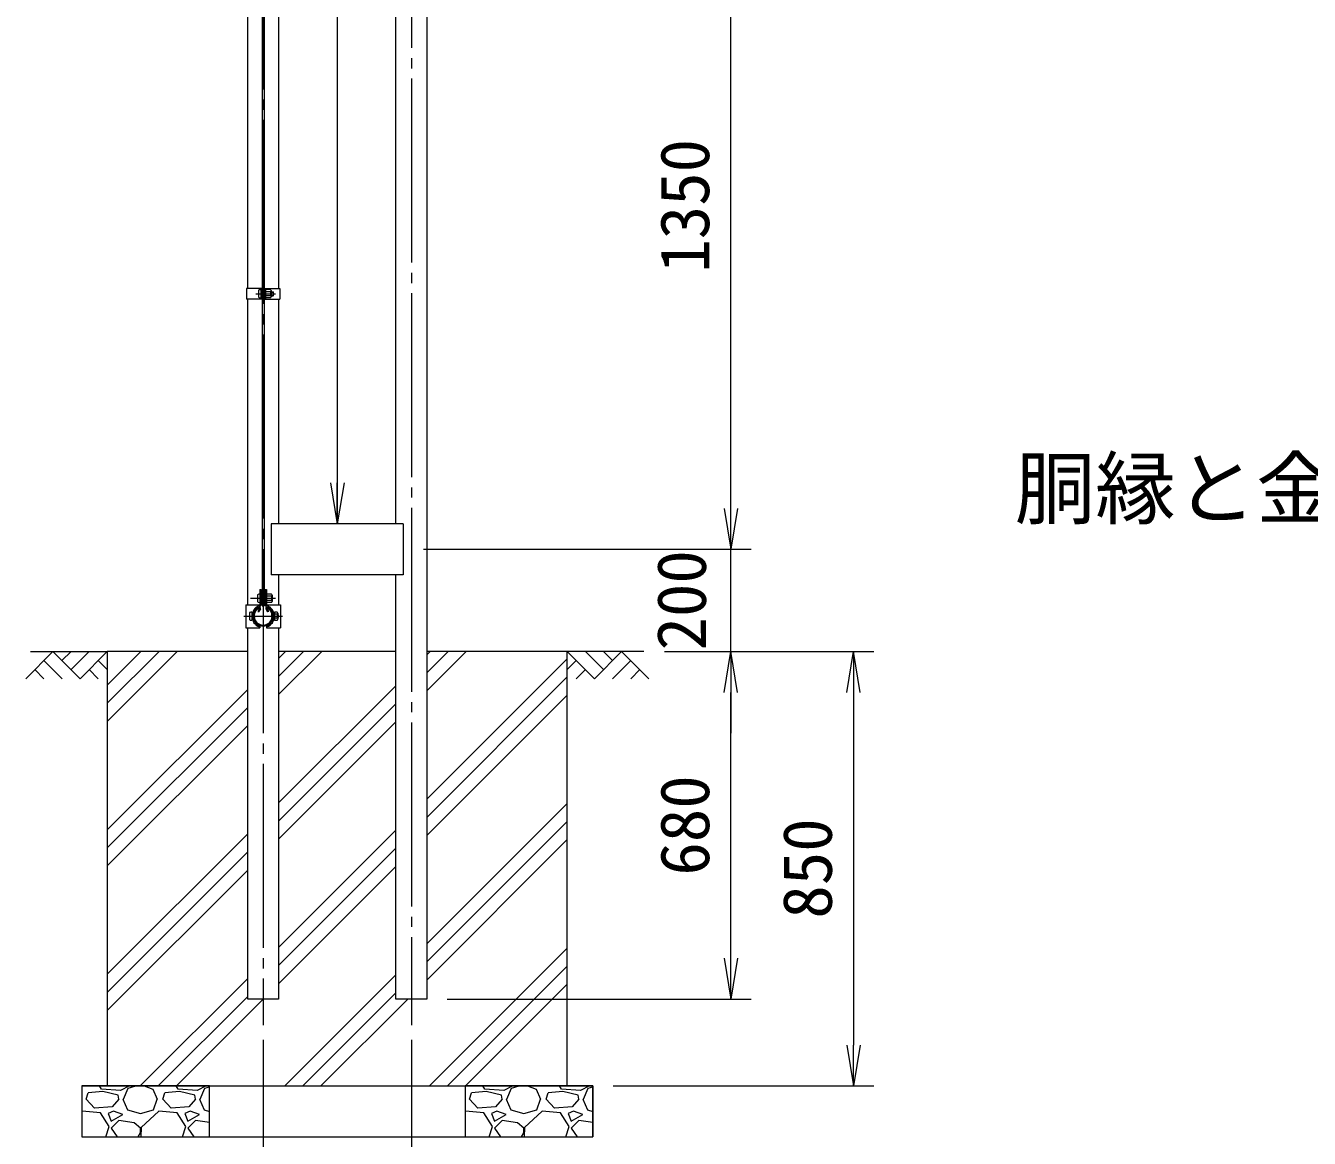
# Model space of a CAD drawing. Units: millimetres, scale not verified. Extents: x -8400 to 8400, y -5940 to 5940.
# Drawn here: x -2054 to 457, y -3393 to -1216 of the extents above; entities that cross this region are included whole.
import ezdxf
from ezdxf.enums import TextEntityAlignment as Align

# ---------------------------------------------------------------- set-up
doc = ezdxf.new("R2010")
doc.units = ezdxf.units.MM
doc.header["$LTSCALE"] = 20
doc.linetypes.add('LONG_CHAIN', pattern=[21, 18, -1, 1, -1])
for name, color, linetype, lineweight in [('0-1_D-TTL-TXT', 7, 'Continuous', 9), ('0-2_D-DCR-HCH', 7, 'Continuous', 9), ('0-3_D-STR1', 1, 'Continuous', 9), ('0-4_D-STR4', 7, 'Continuous', 9), ('0-5_D-BGD', 7, 'Continuous', 9), ('0-6_D-BMK', 2, 'LONG_CHAIN', 9), ('0-8_D-STR-DIM', 7, 'Continuous', 9), ('0-9_0', 7, 'Continuous', 9), ('0-A_D-STR3', 3, 'Continuous', 9), ('0-D_D-STR-TXT', 7, 'Continuous', 9)]:
    doc.layers.add(name, color=color, linetype=linetype, lineweight=lineweight)
doc.styles.add('ＭＳ ゴシック', font='')
doc.styles.get('ＭＳ ゴシック').set_extended_font_data('MS Gothic')

# ---------------------------------------------------------------- blocks, each defined once
blk = doc.blocks.new('_Open')
at = {"layer": '0-9_0'}
blk.add_line((-20, 3.333), (0, 0), dxfattribs=at)
blk.add_lwpolyline([(-20, -3.333), (0, 0), (-20, 0)], dxfattribs=at)

msp = doc.modelspace()

# ---------------------------------------------------------------- linework, layer by layer
at = {"layer": '0-2_D-DCR-HCH'}
for p, q in [((-2001.03, -2440.29), (-2054.24, -2493.5)), ((-2018.77, -2458.03), (-1983.13, -2493.5)), ((-2001.03, -2440.29), (-1947.82, -2493.5)), ((-1983.29, -2458.03), (-1965.55, -2440.29)), ((-1965.55, -2475.77), (-1930.08, -2440.29)), ((-1947.82, -2493.5), (-1894.6, -2440.29)), ((-1912.34, -2458.03), (-1894.6, -2475.69)), ((-1894.6, -2577), (-1757.9, -2440.29)), ((-1894.6, -2541.64), (-1793.26, -2440.29)), ((-1894.6, -2506.29), (-1828.61, -2440.29)), ((-1559.35, -2524.59), (-1475.06, -2440.29)), ((-1559.35, -2489.23), (-1510.41, -2440.29)), ((-1559.35, -2453.88), (-1545.77, -2440.29)), ((-1269.35, -2517.43), (-1192.22, -2440.29)), ((-1269.35, -2482.08), (-1227.57, -2440.29)), ((-1269.35, -2446.72), (-1262.93, -2440.29)), ((-1269.35, -2729.56), (-994.6, -2454.81)), ((-941.39, -2493.5), (-994.6, -2440.29)), ((-976.87, -2458.03), (-994.6, -2475.69)), ((-923.66, -2475.77), (-959.13, -2440.29)), ((-888.18, -2440.29), (-941.39, -2493.5)), ((-905.83, -2458.12), (-923.66, -2440.29)), ((-870.44, -2458.03), (-906.08, -2493.5)), ((-888.18, -2440.29), (-834.97, -2493.5)), ((-2036.5, -2475.77), (-2018.68, -2493.5)), ((-1930.08, -2475.77), (-1912.26, -2493.5)), ((-959.13, -2475.77), (-976.95, -2493.5)), ((-852.71, -2475.77), (-870.52, -2493.5)), ((-1559.35, -2736.72), (-1329.85, -2507.22)), ((-1269.35, -2764.92), (-994.6, -2490.17)), ((-1894.6, -2789.13), (-1619.85, -2514.38)), ((-1269.35, -2800.27), (-994.6, -2525.53)), ((-1894.6, -2824.48), (-1619.85, -2549.73)), ((-1559.35, -2772.08), (-1329.85, -2542.58)), ((-1894.6, -2859.84), (-1619.85, -2585.09)), ((-1559.35, -2807.43), (-1329.85, -2577.93)), ((-1269.35, -3012.41), (-994.6, -2737.66)), ((-1269.35, -3047.76), (-994.6, -2773.01)), ((-1894.6, -3071.97), (-1619.85, -2797.22)), ((-1559.35, -3019.56), (-1329.85, -2790.06)), ((-1269.35, -3083.12), (-994.6, -2808.37)), ((-1894.6, -3107.33), (-1619.85, -2832.58)), ((-1559.35, -3054.92), (-1329.85, -2825.42)), ((-1559.35, -3090.28), (-1329.85, -2860.77)), ((-1894.6, -3142.68), (-1619.85, -2867.93)), ((-1264.4, -3290.29), (-994.6, -3020.5)), ((-1229.04, -3290.29), (-994.6, -3055.86)), ((-1830.08, -3290.29), (-1619.85, -3080.06)), ((-1547.24, -3290.29), (-1329.85, -3072.91)), ((-1511.89, -3290.29), (-1329.85, -3108.26)), ((-1193.69, -3290.29), (-994.6, -3091.21)), ((-1794.73, -3290.29), (-1619.85, -3115.42)), ((-1759.37, -3290.29), (-1589.37, -3120.29)), ((-1476.53, -3290.29), (-1306.53, -3120.29)), ((-1936.15, -3316.04), (-1931.65, -3304.04)), ((-1903.15, -3301.04), (-1931.65, -3304.04)), ((-1906.15, -3296.54), (-1909.8, -3290.29)), ((-1868.65, -3299.54), (-1906.15, -3296.54)), ((-1873.15, -3308.54), (-1903.15, -3301.04)), ((-1871.65, -3316.04), (-1873.15, -3308.54)), ((-1851.01, -3290.29), (-1868.65, -3299.54)), ((-1862.65, -3316.04), (-1853.65, -3295.04)), ((-1853.65, -3295.04), (-1838.47, -3290.29)), ((-1822.3, -3290.29), (-1805.65, -3296.54)), ((-1805.65, -3296.54), (-1796.65, -3316.04)), ((-1786.15, -3316.04), (-1781.65, -3304.04)), ((-1753.15, -3301.04), (-1781.65, -3304.04)), ((-1756.15, -3296.54), (-1759.8, -3290.29)), ((-1718.65, -3299.54), (-1756.15, -3296.54)), ((-1723.15, -3308.54), (-1753.15, -3301.04)), ((-1721.65, -3316.04), (-1723.15, -3308.54)), ((-1701.01, -3290.29), (-1718.65, -3299.54)), ((-1712.65, -3316.04), (-1703.65, -3295.04)), ((-1703.65, -3295.04), (-1694.6, -3292.21)), ((-1186.15, -3316.04), (-1181.65, -3304.04)), ((-1153.15, -3301.04), (-1181.65, -3304.04)), ((-1156.15, -3296.54), (-1159.8, -3290.29)), ((-1118.65, -3299.54), (-1156.15, -3296.54)), ((-1123.15, -3308.54), (-1153.15, -3301.04)), ((-1121.65, -3316.04), (-1123.15, -3308.54)), ((-1101.01, -3290.29), (-1118.65, -3299.54)), ((-1112.65, -3316.04), (-1103.65, -3295.04)), ((-1103.65, -3295.04), (-1088.47, -3290.29)), ((-1072.3, -3290.29), (-1055.65, -3296.54)), ((-1055.65, -3296.54), (-1046.65, -3316.04)), ((-1036.15, -3316.04), (-1031.65, -3304.04)), ((-1003.15, -3301.04), (-1031.65, -3304.04)), ((-1006.15, -3296.54), (-1009.8, -3290.29)), ((-968.65, -3299.54), (-1006.15, -3296.54)), ((-973.15, -3308.54), (-1003.15, -3301.04)), ((-971.65, -3316.04), (-973.15, -3308.54)), ((-951.01, -3290.29), (-968.65, -3299.54)), ((-962.65, -3316.04), (-953.65, -3295.04)), ((-953.65, -3295.04), (-944.6, -3292.21)), ((-1943.65, -3340.04), (-1944.6, -3340.91)), ((-1907.65, -3343.04), (-1943.65, -3340.04)), ((-1919.65, -3334.04), (-1936.15, -3316.04)), ((-1885.15, -3331.04), (-1919.65, -3334.04)), ((-1882.15, -3340.04), (-1892.65, -3344.54)), ((-1871.65, -3316.04), (-1885.15, -3331.04)), ((-1864.15, -3346.04), (-1882.15, -3340.04)), ((-1864.15, -3316.04), (-1855.15, -3337.04)), ((-1855.15, -3337.04), (-1829.65, -3344.54)), ((-1829.65, -3344.54), (-1804.15, -3337.04)), ((-1793.65, -3340.04), (-1828.15, -3371.54)), ((-1804.15, -3337.04), (-1796.65, -3316.04)), ((-1757.65, -3343.04), (-1793.65, -3340.04)), ((-1769.65, -3334.04), (-1786.15, -3316.04)), ((-1735.15, -3331.04), (-1769.65, -3334.04)), ((-1732.15, -3340.04), (-1742.65, -3344.54)), ((-1721.65, -3316.04), (-1735.15, -3331.04)), ((-1714.15, -3346.04), (-1732.15, -3340.04)), ((-1714.15, -3316.04), (-1705.15, -3337.04)), ((-1705.15, -3337.04), (-1694.6, -3340.14)), ((-1193.65, -3340.04), (-1194.6, -3340.91)), ((-1157.65, -3343.04), (-1193.65, -3340.04)), ((-1169.65, -3334.04), (-1186.15, -3316.04)), ((-1135.15, -3331.04), (-1169.65, -3334.04)), ((-1132.15, -3340.04), (-1142.65, -3344.54)), ((-1121.65, -3316.04), (-1135.15, -3331.04)), ((-1114.15, -3346.04), (-1132.15, -3340.04)), ((-1114.15, -3316.04), (-1105.15, -3337.04)), ((-1105.15, -3337.04), (-1079.65, -3344.54)), ((-1079.65, -3344.54), (-1054.15, -3337.04)), ((-1043.65, -3340.04), (-1078.15, -3371.54)), ((-1054.15, -3337.04), (-1046.65, -3316.04)), ((-1007.65, -3343.04), (-1043.65, -3340.04)), ((-1019.65, -3334.04), (-1036.15, -3316.04)), ((-985.15, -3331.04), (-1019.65, -3334.04)), ((-982.15, -3340.04), (-992.65, -3344.54)), ((-971.65, -3316.04), (-985.15, -3331.04)), ((-964.15, -3346.04), (-982.15, -3340.04)), ((-964.15, -3316.04), (-955.15, -3337.04)), ((-955.15, -3337.04), (-944.6, -3340.14)), ((-1891.15, -3370.04), (-1907.65, -3343.04)), ((-1892.65, -3344.54), (-1886.65, -3359.54)), ((-1886.65, -3359.54), (-1864.15, -3346.04)), ((-1871.65, -3358.04), (-1886.65, -3373.04)), ((-1841.65, -3362.54), (-1871.65, -3358.04)), ((-1829.65, -3373.04), (-1841.65, -3362.54)), ((-1741.15, -3370.04), (-1757.65, -3343.04)), ((-1742.65, -3344.54), (-1736.65, -3359.54)), ((-1736.65, -3359.54), (-1714.15, -3346.04)), ((-1721.65, -3358.04), (-1736.65, -3373.04)), ((-1694.6, -3362.09), (-1721.65, -3358.04)), ((-1141.15, -3370.04), (-1157.65, -3343.04)), ((-1142.65, -3344.54), (-1136.65, -3359.54)), ((-1136.65, -3359.54), (-1114.15, -3346.04)), ((-1121.65, -3358.04), (-1136.65, -3373.04)), ((-1091.65, -3362.54), (-1121.65, -3358.04)), ((-1079.65, -3373.04), (-1091.65, -3362.54)), ((-991.15, -3370.04), (-1007.65, -3343.04)), ((-992.65, -3344.54), (-986.65, -3359.54)), ((-986.65, -3359.54), (-964.15, -3346.04)), ((-971.65, -3358.04), (-986.65, -3373.04)), ((-944.6, -3362.09), (-971.65, -3358.04)), ((-1897.64, -3390.29), (-1891.15, -3370.04)), ((-1886.65, -3373.04), (-1875.15, -3390.29)), ((-1834.24, -3390.29), (-1829.65, -3382.04)), ((-1829.65, -3382.04), (-1829.65, -3373.04)), ((-1828.15, -3371.54), (-1829.05, -3390.29)), ((-1747.64, -3390.29), (-1741.15, -3370.04)), ((-1736.65, -3373.04), (-1725.15, -3390.29)), ((-1147.64, -3390.29), (-1141.15, -3370.04)), ((-1136.65, -3373.04), (-1125.15, -3390.29)), ((-1084.24, -3390.29), (-1079.65, -3382.04)), ((-1079.65, -3382.04), (-1079.65, -3373.04)), ((-1078.15, -3371.54), (-1079.05, -3390.29)), ((-997.64, -3390.29), (-991.15, -3370.04)), ((-986.65, -3373.04), (-975.15, -3390.29))]:
    msp.add_line(p, q, dxfattribs=at)
for points in [[(-1329.85, -2440.29), (-1559.35, -2440.29), (-1559.35, -3120.29), (-1619.85, -3120.29), (-1619.85, -2440.29), (-1894.6, -2440.29), (-1894.6, -3290.29), (-994.6, -3290.29), (-994.6, -2440.29), (-1269.35, -2440.29), (-1269.35, -3120.29), (-1329.85, -3120.29)], [(-1694.6, -3290.29), (-1944.6, -3290.29), (-1944.6, -3390.29), (-1694.6, -3390.29)], [(-944.6, -3290.29), (-1194.6, -3290.29), (-1194.6, -3390.29), (-944.6, -3390.29)]]:
    msp.add_lwpolyline(points, close=True, dxfattribs=at)
at = {"layer": '0-3_D-STR1'}
for p, q in [((-1329.85, -2190.29), (-1329.85, -940.29)), ((-1619.85, -1729.79), (-1619.85, -1100.79)), ((-1559.35, -1100.79), (-1559.35, -1729.79)), ((-1619.85, -2348.74), (-1619.85, -1750.79)), ((-1559.35, -1750.79), (-1559.35, -2190.29)), ((-1315.6, -2190.29), (-1573.6, -2190.29)), ((-1573.6, -2190.29), (-1573.6, -2290.29)), ((-1315.6, -2190.29), (-1315.6, -2290.29)), ((-1315.6, -2290.29), (-1573.6, -2290.29)), ((-1559.35, -2290.29), (-1559.35, -2348.74)), ((-1596.28, -2355.91), (-1599.79, -2361.99)), ((-1594.89, -2356.71), (-1598.4, -2362.79)), ((-1584.32, -2356.71), (-1580.81, -2362.79)), ((-1582.93, -2355.91), (-1579.42, -2361.99)), ((-1599.79, -2361.99), (-1598.4, -2362.79)), ((-1579.42, -2361.99), (-1580.81, -2362.79)), ((-1559.35, -2393.74), (-1559.35, -3120.29))]:
    msp.add_line(p, q, dxfattribs=at)
for points in [[(-1269.35, 721.71), (-1269.35, -3120.29), (-1329.85, -3120.29), (-1329.85, -2290.29)], [(-1559.35, -3120.29), (-1619.85, -3120.29), (-1619.85, -2393.74)]]:
    msp.add_lwpolyline(points, dxfattribs=at)
for centre, radius, start, end in [((-1589.6, -2371.24), 19.05, 114.32478, 65.67522), ((-1589.6, -2371.24), 17.45, 114.32478, 65.67522), ((-1596.63, -2355.71), 2, 330, 114.32478), ((-1596.63, -2355.71), 0.401, 330, 114.32478), ((-1582.58, -2355.71), 2, 65.67522, 210), ((-1582.58, -2355.71), 0.401, 65.67522, 210)]:
    msp.add_arc(centre, radius, start, end, dxfattribs=at)
at = {"layer": '0-4_D-STR4'}
for p, q in [((-1329.85, -2440.29), (-1559.35, -2440.29)), ((-994.6, -2440.29), (-1269.35, -2440.29)), ((-994.6, -3290.29), (-994.6, -2440.29)), ((-1944.6, -3290.29), (-944.6, -3290.29)), ((-1944.6, -3290.29), (-1944.6, -3390.29)), ((-944.6, -3290.29), (-944.6, -3390.29)), ((-1944.6, -3390.29), (-944.6, -3390.29))]:
    msp.add_line(p, q, dxfattribs=at)
msp.add_lwpolyline([(-1619.85, -2440.29), (-1894.6, -2440.29), (-1894.6, -3290.29)], dxfattribs=at)
at = {"layer": '0-5_D-BGD'}
for p, q in [((-2044.6, -2440.29), (-1894.6, -2440.29)), ((-844.6, -2440.29), (-994.6, -2440.29))]:
    msp.add_line(p, q, dxfattribs=at)
at = {"layer": '0-6_D-BMK'}
for p, q in [((-1589.6, 1539.71), (-1589.6, -3171.29)), ((-1299.6, 780.71), (-1299.6, -3171.29)), ((-1604.15, -1740.29), (-1565.55, -1740.29)), ((-1614.04, -2336.24), (-1565.17, -2336.24)), ((-1627.57, -2371.24), (-1551.64, -2371.24))]:
    msp.add_line(p, q, dxfattribs=at)
at = {"layer": '0-8_D-STR-DIM'}
for p, q in [((-674.6, -2160.29), (-674.6, -970.29)), ((-674.6, -2160.29), (-674.6, -2080.29)), ((-1275.6, -2240.29), (-634.6, -2240.29)), ((-1275.6, -2240.29), (-634.6, -2240.29)), ((-674.6, -2440.29), (-674.6, -2240.29)), ((-804.6, -2440.29), (-634.6, -2440.29)), ((-804.6, -2440.29), (-634.6, -2440.29)), ((-804.6, -2440.29), (-394.6, -2440.29)), ((-674.6, -3040.29), (-674.6, -2520.29)), ((-674.6, -2520.29), (-674.6, -2600.29)), ((-434.6, -2520.29), (-434.6, -3210.29)), ((-1229.35, -3120.29), (-634.6, -3120.29)), ((-1589.6, -3200.29), (-1589.6, -3707.61)), ((-1299.6, -3200.29), (-1299.6, -3707.61)), ((-904.6, -3290.29), (-394.6, -3290.29))]:
    msp.add_line(p, q, dxfattribs=at)
at = {"layer": '0-A_D-STR3'}
for p, q in [((-1591.85, -479.34), (-1591.85, -2351.24)), ((-1587.35, -479.34), (-1587.35, -2351.24)), ((-1622.15, -1729.79), (-1622.15, -1750.79)), ((-1591.85, -1729.79), (-1622.15, -1729.79)), ((-1594.15, -1729.79), (-1594.15, -1750.79)), ((-1594.15, -1732.29), (-1594.15, -1748.29)), ((-1587.35, -1729.79), (-1557.05, -1729.79)), ((-1585.05, -1729.79), (-1585.05, -1750.79)), ((-1575.05, -1732.19), (-1585.05, -1732.19)), ((-1585.05, -1732.19), (-1585.05, -1748.39)), ((-1557.05, -1729.79), (-1557.05, -1750.79)), ((-1591.85, -1750.79), (-1622.15, -1750.79)), ((-1598.95, -1733.79), (-1598.95, -1746.79)), ((-1587.35, -1750.79), (-1557.05, -1750.79)), ((-1575.05, -1736.24), (-1585.05, -1736.24)), ((-1575.05, -1744.34), (-1585.05, -1744.34)), ((-1575.05, -1748.39), (-1585.05, -1748.39)), ((-1574.05, -1734.06), (-1574.05, -1746.4)), ((-1574.05, -1736.29), (-1570.15, -1736.29)), ((-1574.05, -1736.97), (-1569.83, -1736.97)), ((-1574.05, -1743.62), (-1569.83, -1743.62)), ((-1574.05, -1744.29), (-1570.15, -1744.29)), ((-1570.15, -1736.29), (-1570.15, -1744.29)), ((-1600.9, -2329.74), (-1600.9, -2342.74)), ((-1596.1, -2319.24), (-1596.1, -2348.81)), ((-1596.1, -2319.24), (-1593.8, -2319.24)), ((-1593.8, -2319.24), (-1593.8, -2348.81)), ((-1592.1, -2330.92), (-1593.8, -2330.92)), ((-1592.1, -2330.92), (-1592.1, -2341.56)), ((-1592.1, -2332.24), (-1591.85, -2332.24)), ((-1587.35, -2332.24), (-1585.4, -2332.24)), ((-1585.4, -2319.24), (-1585.4, -2348.81)), ((-1585.4, -2319.24), (-1583.1, -2319.24)), ((-1583.1, -2319.24), (-1583.1, -2348.81)), ((-1573.1, -2328.14), (-1583.1, -2328.14)), ((-1573.1, -2332.19), (-1583.1, -2332.19)), ((-1583.1, -2332.24), (-1582.9, -2332.24)), ((-1572.1, -2330.01), (-1572.1, -2342.35)), ((-1572.1, -2332.24), (-1572.1, -2340.24)), ((-1572.1, -2332.92), (-1571.78, -2332.92)), ((-1623.25, -2348.74), (-1596.1, -2348.74)), ((-1623.25, -2348.74), (-1623.25, -2393.74)), ((-1592.1, -2341.56), (-1593.8, -2341.56)), ((-1592.1, -2340.24), (-1591.85, -2340.24)), ((-1591.85, -2351.24), (-1587.35, -2351.24)), ((-1587.35, -2340.24), (-1585.4, -2340.24)), ((-1583.1, -2340.24), (-1582.9, -2340.24)), ((-1573.1, -2340.29), (-1583.1, -2340.29)), ((-1573.1, -2344.34), (-1583.1, -2344.34)), ((-1583.1, -2348.74), (-1555.95, -2348.74)), ((-1572.1, -2339.57), (-1571.78, -2339.57)), ((-1555.95, -2348.74), (-1555.95, -2393.74)), ((-1616.4, -2364.74), (-1616.4, -2377.74)), ((-1611.6, -2363.24), (-1611.6, -2379.24)), ((-1611.24, -2367.24), (-1611.6, -2367.24)), ((-1611.24, -2375.24), (-1611.6, -2375.24)), ((-1567.6, -2367.24), (-1567.97, -2367.24)), ((-1567.6, -2375.24), (-1567.97, -2375.24)), ((-1562.1, -2363.14), (-1567.6, -2363.14)), ((-1567.6, -2363.14), (-1567.6, -2379.34)), ((-1562.1, -2367.19), (-1567.6, -2367.19)), ((-1562.1, -2375.29), (-1567.6, -2375.29)), ((-1562.1, -2379.34), (-1567.6, -2379.34)), ((-1561.1, -2365.01), (-1561.1, -2377.35)), ((-1561.1, -2367.24), (-1560.6, -2367.24)), ((-1561.1, -2367.24), (-1560.6, -2367.24)), ((-1561.1, -2367.92), (-1560.28, -2367.92)), ((-1561.1, -2374.57), (-1560.28, -2374.57)), ((-1561.1, -2375.24), (-1560.6, -2375.24)), ((-1561.1, -2375.24), (-1560.6, -2375.24)), ((-1560.6, -2367.24), (-1560.6, -2375.24)), ((-1623.25, -2393.74), (-1596.3, -2393.74)), ((-1596.3, -2389.77), (-1597.09, -2391.93)), ((-1596.3, -2389.77), (-1596.3, -2393.74)), ((-1582.9, -2389.77), (-1582.9, -2393.74)), ((-1582.9, -2389.77), (-1582.12, -2391.93)), ((-1582.9, -2393.74), (-1555.95, -2393.74))]:
    msp.add_line(p, q, dxfattribs=at)
for centre, radius, start, end in [((-1576.59, -1734.22), 2.54, 307.21089, 52.78911), ((-1582.76, -1740.29), 8.7, 332.26063, 27.73937), ((-1576.6, -1746.37), 2.55, 307.42505, 52.57495), ((-1577.65, -1740.29), 8.5, 331.92751, 28.07249), ((-1580.81, -2336.24), 8.7, 332.26063, 27.73937), ((-1574.64, -2330.17), 2.54, 307.21089, 52.78911), ((-1579.6, -2336.24), 8.5, 331.92751, 28.07249), ((-1589.6, -2371.24), 22, 110.1633, 250.11694), ((-1589.6, -2371.24), 19.7, 109.83718, 250.11694), ((-1598.1, -2348.81), 2, 297.27961, 0), ((-1598.1, -2348.81), 4.3, 294.96438, 0), ((-1581.1, -2348.81), 4.3, 180, 245.03562), ((-1581.1, -2348.81), 2, 180, 242.72039), ((-1589.6, -2371.24), 19.7, 289.88306, 70.16282), ((-1589.6, -2371.24), 22, 289.88306, 69.8367), ((-1574.65, -2342.32), 2.55, 307.42505, 52.57495), ((-1569.81, -2371.24), 8.7, 332.26063, 27.73937), ((-1563.64, -2365.17), 2.54, 307.21089, 52.78911), ((-1563.65, -2377.32), 2.55, 307.42505, 52.57495), ((-1568.1, -2371.24), 8.5, 331.92751, 28.07249)]:
    msp.add_arc(centre, radius, start, end, dxfattribs=at)
for centre, start_param, end_param in [((-1594.15, -1733.79), 1.5707963, 3.1415927), ((-1594.15, -1746.79), 3.1415927, 4.712389), ((-1596.1, -2329.74), 1.5707963, 3.1415927), ((-1596.1, -2342.74), 3.1415927, 4.712389), ((-1611.6, -2364.74), 1.5707963, 3.1415927), ((-1611.6, -2377.74), 3.1415927, 4.712389)]:
    msp.add_ellipse(centre, major_axis=(4.8, 0), ratio=0.3125, start_param=start_param, end_param=end_param, dxfattribs=at)
at = {"layer": '0-D_D-STR-TXT'}
msp.add_line((-1444.6, -539.08), (-1444.6, -2188.29), dxfattribs=at)

# ---------------------------------------------------------------- block references
at = {"layer": '0-8_D-STR-DIM', "xscale": 4, "yscale": 4}
for p, rotation in [((-674.6, -2240.29), 270), ((-674.6, -2240.29), 270), ((-674.6, -2440.29), 90), ((-674.6, -2440.29), 90), ((-434.6, -2440.29), 90), ((-674.6, -3120.29), 270), ((-434.6, -3290.29), 270)]:
    msp.add_blockref('_Open', p, dxfattribs=dict(at, rotation=rotation))
at = {"layer": '0-D_D-STR-TXT', "xscale": 4, "yscale": 4, "rotation": 270}
msp.add_blockref('_Open', (-1444.6, -2190.29), dxfattribs=at)

# ---------------------------------------------------------------- texts
at = {"layer": '0-1_D-TTL-TXT', "style": 'ＭＳ ゴシック'}
msp.add_text('胴縁と金網取付断面図', height=115.4, dxfattribs=at).set_placement((-119.12, -2213.48), align=Align.BOTTOM_LEFT)
at = {"layer": '0-8_D-STR-DIM', "style": 'ＭＳ ゴシック'}
for s, p in [('1350', (-688.1, -1699.09)), ('200', (-694.4, -2438.29)), ('680', (-688.1, -2878.79)), ('850', (-448.1, -2963.04))]:
    msp.add_text(s, height=96.19, rotation=90, dxfattribs=at).set_placement(p, align=Align.BOTTOM_LEFT)

doc.saveas('drawing.dxf')
